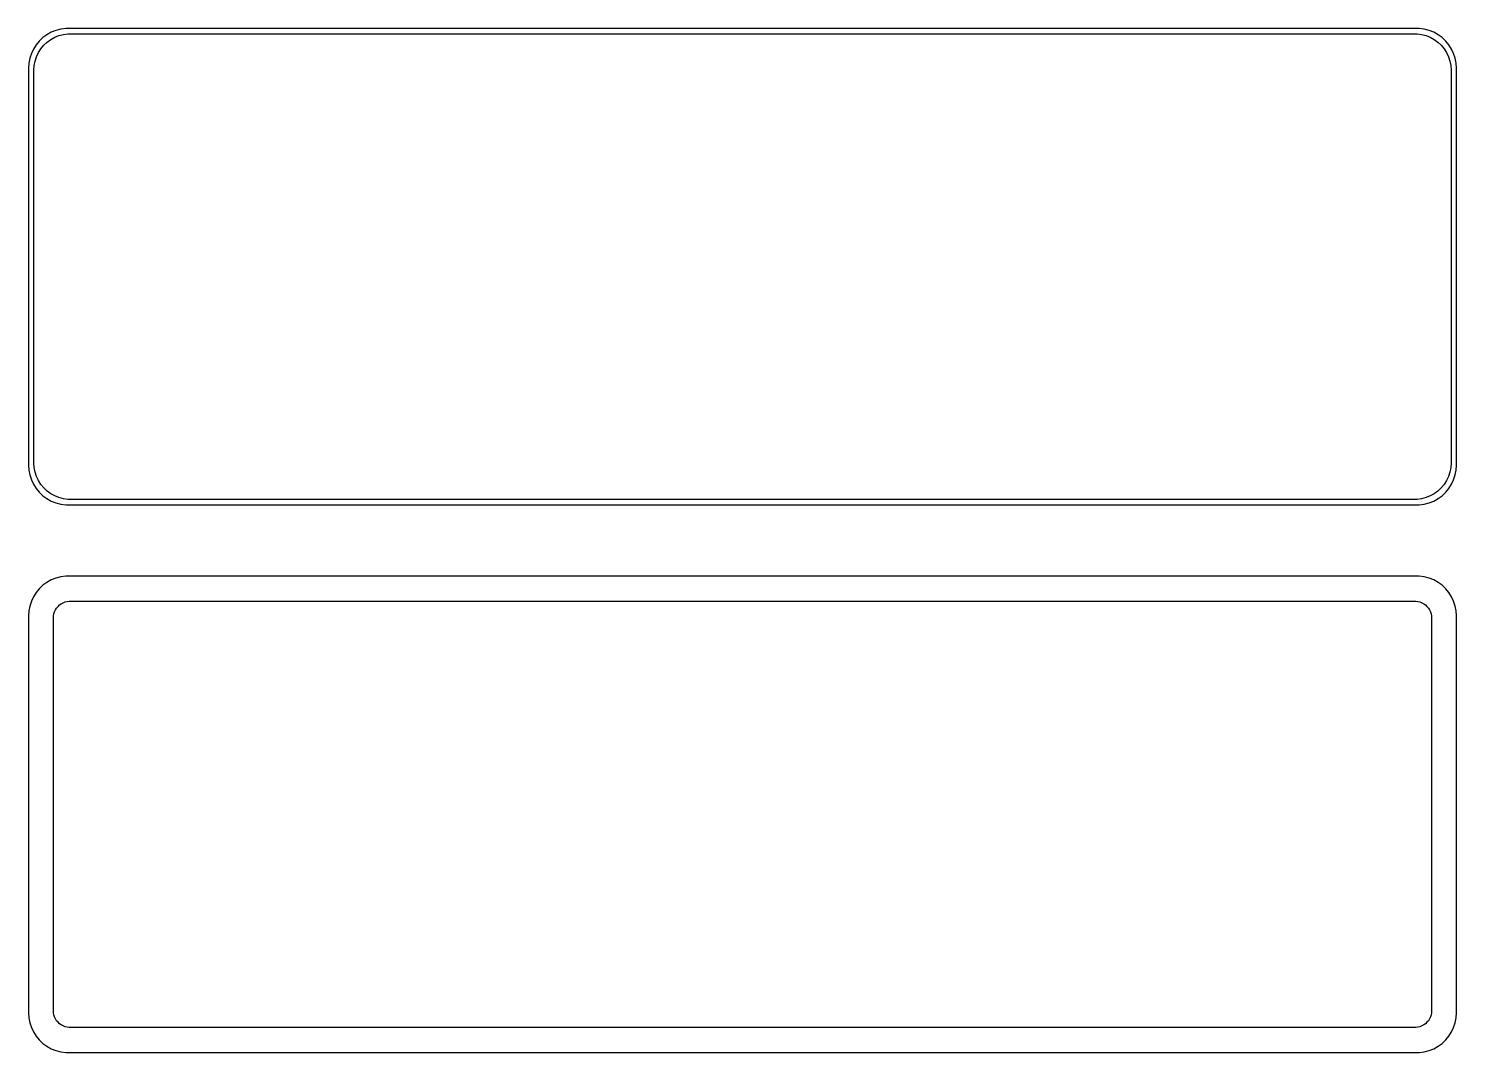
# Model space of a CAD drawing. Header units: metres. Extents: x -90 to 90, y 108 to 237.
import ezdxf

# ---------------------------------------------------------------- set-up
doc = ezdxf.new("R2010")
doc.units = ezdxf.units.M

msp = doc.modelspace()

# ---------------------------------------------------------------- linework, layer by layer
for p, q in [((-88.1871, 235.853), (-88.6448, 235.423)), ((-87.6791, 236.222), (-88.1871, 235.853)), ((-87.1289, 236.524), (-87.6791, 236.222)), ((-87.2032, 235.616), (-86.6994, 235.893)), ((-86.5451, 236.755), (-87.1289, 236.524)), ((-86.6994, 235.893), (-86.1648, 236.104)), ((-85.9369, 236.911), (-86.5451, 236.755)), ((-86.1648, 236.104), (-85.6079, 236.247)), ((-85.3139, 236.99), (-85.9369, 236.911)), ((-85.6079, 236.247), (-85.0375, 236.319)), ((85.3139, 236.99), (-85.3139, 236.99)), ((-85.0375, 236.319), (85.0375, 236.319)), ((85.0375, 236.319), (85.6079, 236.247)), ((85.9369, 236.911), (85.3139, 236.99)), ((85.6079, 236.247), (86.1648, 236.104)), ((86.5451, 236.755), (85.9369, 236.911)), ((86.1648, 236.104), (86.6994, 235.893)), ((87.1289, 236.524), (86.5451, 236.755)), ((86.6994, 235.893), (87.2032, 235.616)), ((87.6791, 236.222), (87.1289, 236.524)), ((88.1871, 235.853), (87.6791, 236.222)), ((88.6448, 235.423), (88.1871, 235.853)), ((-89.3815, 234.409), (-89.6489, 233.841)), ((-89.0451, 234.939), (-89.3815, 234.409)), ((-88.6448, 235.423), (-89.0451, 234.939)), ((-88.7621, 233.956), (-88.454, 234.441)), ((-88.454, 234.441), (-88.0875, 234.884)), ((-88.0875, 234.884), (-87.6684, 235.278)), ((-87.6684, 235.278), (-87.2032, 235.616)), ((87.2032, 235.616), (87.6684, 235.278)), ((87.6684, 235.278), (88.0875, 234.884)), ((88.0875, 234.884), (88.454, 234.441)), ((88.454, 234.441), (88.7621, 233.956)), ((89.0451, 234.939), (88.6448, 235.423)), ((89.3815, 234.409), (89.0451, 234.939)), ((89.6489, 233.841), (89.3815, 234.409)), ((-89.9606, 232.627), (-90, 232)), ((-89.8429, 233.243), (-89.9606, 232.627)), ((-89.6489, 233.841), (-89.8429, 233.243)), ((-89.3284, 231.75), (-89.2923, 232.324)), ((-89.2923, 232.324), (-89.1846, 232.889)), ((-89.1846, 232.889), (-89.0069, 233.435)), ((-89.0069, 233.435), (-88.7621, 233.956)), ((88.7621, 233.956), (89.0069, 233.435)), ((89.0069, 233.435), (89.1846, 232.889)), ((89.1846, 232.889), (89.2923, 232.324)), ((89.2923, 232.324), (89.3284, 231.75)), ((89.8429, 233.243), (89.6489, 233.841)), ((89.9606, 232.627), (89.8429, 233.243)), ((90, 232), (89.9606, 232.627)), ((-90, 232), (-90, 182)), ((-89.3284, 182.25), (-89.3284, 231.75)), ((89.3284, 231.75), (89.3284, 182.25)), ((90, 182), (90, 232)), ((-90, 182), (-89.9606, 181.373)), ((-89.2923, 181.676), (-89.3284, 182.25)), ((89.3284, 182.25), (89.2923, 181.676)), ((89.9606, 181.373), (90, 182)), ((-89.9606, 181.373), (-89.8429, 180.757)), ((-89.8429, 180.757), (-89.6489, 180.159)), ((-89.6489, 180.159), (-89.3815, 179.591)), ((-89.1846, 181.111), (-89.2923, 181.676)), ((-89.0069, 180.565), (-89.1846, 181.111)), ((-88.7621, 180.044), (-89.0069, 180.565)), ((-88.454, 179.559), (-88.7621, 180.044)), ((88.7621, 180.044), (88.454, 179.559)), ((89.0069, 180.565), (88.7621, 180.044)), ((89.1846, 181.111), (89.0069, 180.565)), ((89.2923, 181.676), (89.1846, 181.111)), ((89.3815, 179.591), (89.6489, 180.159)), ((89.6489, 180.159), (89.8429, 180.757)), ((89.8429, 180.757), (89.9606, 181.373)), ((-89.3815, 179.591), (-89.0451, 179.061)), ((-89.0451, 179.061), (-88.6448, 178.577)), ((-88.6448, 178.577), (-88.1871, 178.147)), ((-88.0875, 179.116), (-88.454, 179.559)), ((-87.6684, 178.722), (-88.0875, 179.116)), ((-87.2032, 178.384), (-87.6684, 178.722)), ((-86.6994, 178.107), (-87.2032, 178.384)), ((87.2032, 178.384), (86.6994, 178.107)), ((87.6684, 178.722), (87.2032, 178.384)), ((88.0875, 179.116), (87.6684, 178.722)), ((88.454, 179.559), (88.0875, 179.116)), ((88.1871, 178.147), (88.6448, 178.577)), ((88.6448, 178.577), (89.0451, 179.061)), ((89.0451, 179.061), (89.3815, 179.591)), ((-88.1871, 178.147), (-87.6791, 177.778)), ((-87.6791, 177.778), (-87.1289, 177.476)), ((-87.1289, 177.476), (-86.5451, 177.245)), ((-86.1648, 177.896), (-86.6994, 178.107)), ((-86.5451, 177.245), (-85.9369, 177.089)), ((-85.6079, 177.753), (-86.1648, 177.896)), ((-85.9369, 177.089), (-85.3139, 177.01)), ((-85.0375, 177.681), (-85.6079, 177.753)), ((-85.3139, 177.01), (85.3139, 177.01)), ((85.0375, 177.681), (-85.0375, 177.681)), ((85.6079, 177.753), (85.0375, 177.681)), ((85.3139, 177.01), (85.9369, 177.089)), ((86.1648, 177.896), (85.6079, 177.753)), ((85.9369, 177.089), (86.5451, 177.245)), ((86.6994, 178.107), (86.1648, 177.896)), ((86.5451, 177.245), (87.1289, 177.476)), ((87.1289, 177.476), (87.6791, 177.778)), ((87.6791, 177.778), (88.1871, 178.147)), ((-87.1289, 167.524), (-87.6791, 167.222)), ((-86.5451, 167.755), (-87.1289, 167.524)), ((-85.9369, 167.911), (-86.5451, 167.755)), ((-85.3139, 167.99), (-85.9369, 167.911)), ((85.3139, 167.99), (-85.3139, 167.99)), ((85.9369, 167.911), (85.3139, 167.99)), ((86.5451, 167.755), (85.9369, 167.911)), ((87.1289, 167.524), (86.5451, 167.755)), ((87.6791, 167.222), (87.1289, 167.524)), ((-89.0451, 165.939), (-89.3815, 165.409)), ((-88.6448, 166.423), (-89.0451, 165.939)), ((-88.1871, 166.853), (-88.6448, 166.423)), ((-87.6791, 167.222), (-88.1871, 166.853)), ((88.1871, 166.853), (87.6791, 167.222)), ((88.6448, 166.423), (88.1871, 166.853)), ((89.0451, 165.939), (88.6448, 166.423)), ((89.3815, 165.409), (89.0451, 165.939)), ((-89.8429, 164.243), (-89.9606, 163.627)), ((-89.6489, 164.841), (-89.8429, 164.243)), ((-89.3815, 165.409), (-89.6489, 164.841)), ((-86.5987, 163.766), (-86.4567, 163.99)), ((-86.4567, 163.99), (-86.2879, 164.194)), ((-86.2879, 164.194), (-86.0947, 164.375)), ((-86.0947, 164.375), (-85.8804, 164.531)), ((-85.8804, 164.531), (-85.6482, 164.659)), ((-85.6482, 164.659), (-85.4019, 164.756)), ((-85.4019, 164.756), (-85.1453, 164.822)), ((-85.1453, 164.822), (-84.8825, 164.855)), ((-84.8825, 164.855), (84.8825, 164.855)), ((84.8825, 164.855), (85.1453, 164.822)), ((85.1453, 164.822), (85.4019, 164.756)), ((85.4019, 164.756), (85.6482, 164.659)), ((85.6482, 164.659), (85.8804, 164.531)), ((85.8804, 164.531), (86.0947, 164.375)), ((86.0947, 164.375), (86.2879, 164.194)), ((86.2879, 164.194), (86.4567, 163.99)), ((86.4567, 163.99), (86.5987, 163.766)), ((89.6489, 164.841), (89.3815, 165.409)), ((89.8429, 164.243), (89.6489, 164.841)), ((89.9606, 163.627), (89.8429, 164.243)), ((-89.9606, 163.627), (-90, 163)), ((-90, 163), (-90, 113)), ((-86.8596, 162.75), (-86.843, 163.014)), ((-86.8596, 113.25), (-86.8596, 162.75)), ((-86.843, 163.014), (-86.7934, 163.275)), ((-86.7934, 163.275), (-86.7115, 163.527)), ((-86.7115, 163.527), (-86.5987, 163.766)), ((86.5987, 163.766), (86.7115, 163.527)), ((86.7115, 163.527), (86.7934, 163.275)), ((86.7934, 163.275), (86.843, 163.014)), ((86.843, 163.014), (86.8596, 162.75)), ((86.8596, 162.75), (86.8596, 113.25)), ((90, 163), (89.9606, 163.627)), ((90, 113), (90, 163)), ((-90, 113), (-89.9606, 112.373)), ((-89.9606, 112.373), (-89.8429, 111.757)), ((-89.8429, 111.757), (-89.6489, 111.159)), ((-86.843, 112.986), (-86.8596, 113.25)), ((-86.7934, 112.725), (-86.843, 112.986)), ((-86.7115, 112.473), (-86.7934, 112.725)), ((-86.5987, 112.234), (-86.7115, 112.473)), ((-86.4567, 112.01), (-86.5987, 112.234)), ((-86.2879, 111.806), (-86.4567, 112.01)), ((-86.0947, 111.625), (-86.2879, 111.806)), ((-85.8804, 111.469), (-86.0947, 111.625)), ((86.0947, 111.625), (85.8804, 111.469)), ((86.2879, 111.806), (86.0947, 111.625)), ((86.4567, 112.01), (86.2879, 111.806)), ((86.5987, 112.234), (86.4567, 112.01)), ((86.7115, 112.473), (86.5987, 112.234)), ((86.7934, 112.725), (86.7115, 112.473)), ((86.843, 112.986), (86.7934, 112.725)), ((86.8596, 113.25), (86.843, 112.986)), ((89.6489, 111.159), (89.8429, 111.757)), ((89.8429, 111.757), (89.9606, 112.373)), ((89.9606, 112.373), (90, 113)), ((-89.6489, 111.159), (-89.3815, 110.591)), ((-89.3815, 110.591), (-89.0451, 110.061)), ((-89.0451, 110.061), (-88.6448, 109.577)), ((-85.6482, 111.341), (-85.8804, 111.469)), ((-85.4019, 111.244), (-85.6482, 111.341)), ((-85.1453, 111.178), (-85.4019, 111.244)), ((-84.8825, 111.145), (-85.1453, 111.178)), ((84.8825, 111.145), (-84.8825, 111.145)), ((85.1453, 111.178), (84.8825, 111.145)), ((85.4019, 111.244), (85.1453, 111.178)), ((85.6482, 111.341), (85.4019, 111.244)), ((85.8804, 111.469), (85.6482, 111.341)), ((88.6448, 109.577), (89.0451, 110.061)), ((89.0451, 110.061), (89.3815, 110.591)), ((89.3815, 110.591), (89.6489, 111.159)), ((-88.6448, 109.577), (-88.1871, 109.147)), ((-88.1871, 109.147), (-87.6791, 108.778)), ((-87.6791, 108.778), (-87.1289, 108.476)), ((-87.1289, 108.476), (-86.5451, 108.245)), ((-86.5451, 108.245), (-85.9369, 108.089)), ((-85.9369, 108.089), (-85.3139, 108.01)), ((-85.3139, 108.01), (85.3139, 108.01)), ((85.3139, 108.01), (85.9369, 108.089)), ((85.9369, 108.089), (86.5451, 108.245)), ((86.5451, 108.245), (87.1289, 108.476)), ((87.1289, 108.476), (87.6791, 108.778)), ((87.6791, 108.778), (88.1871, 109.147)), ((88.1871, 109.147), (88.6448, 109.577))]:
    msp.add_line(p, q)

doc.saveas('drawing.dxf')
